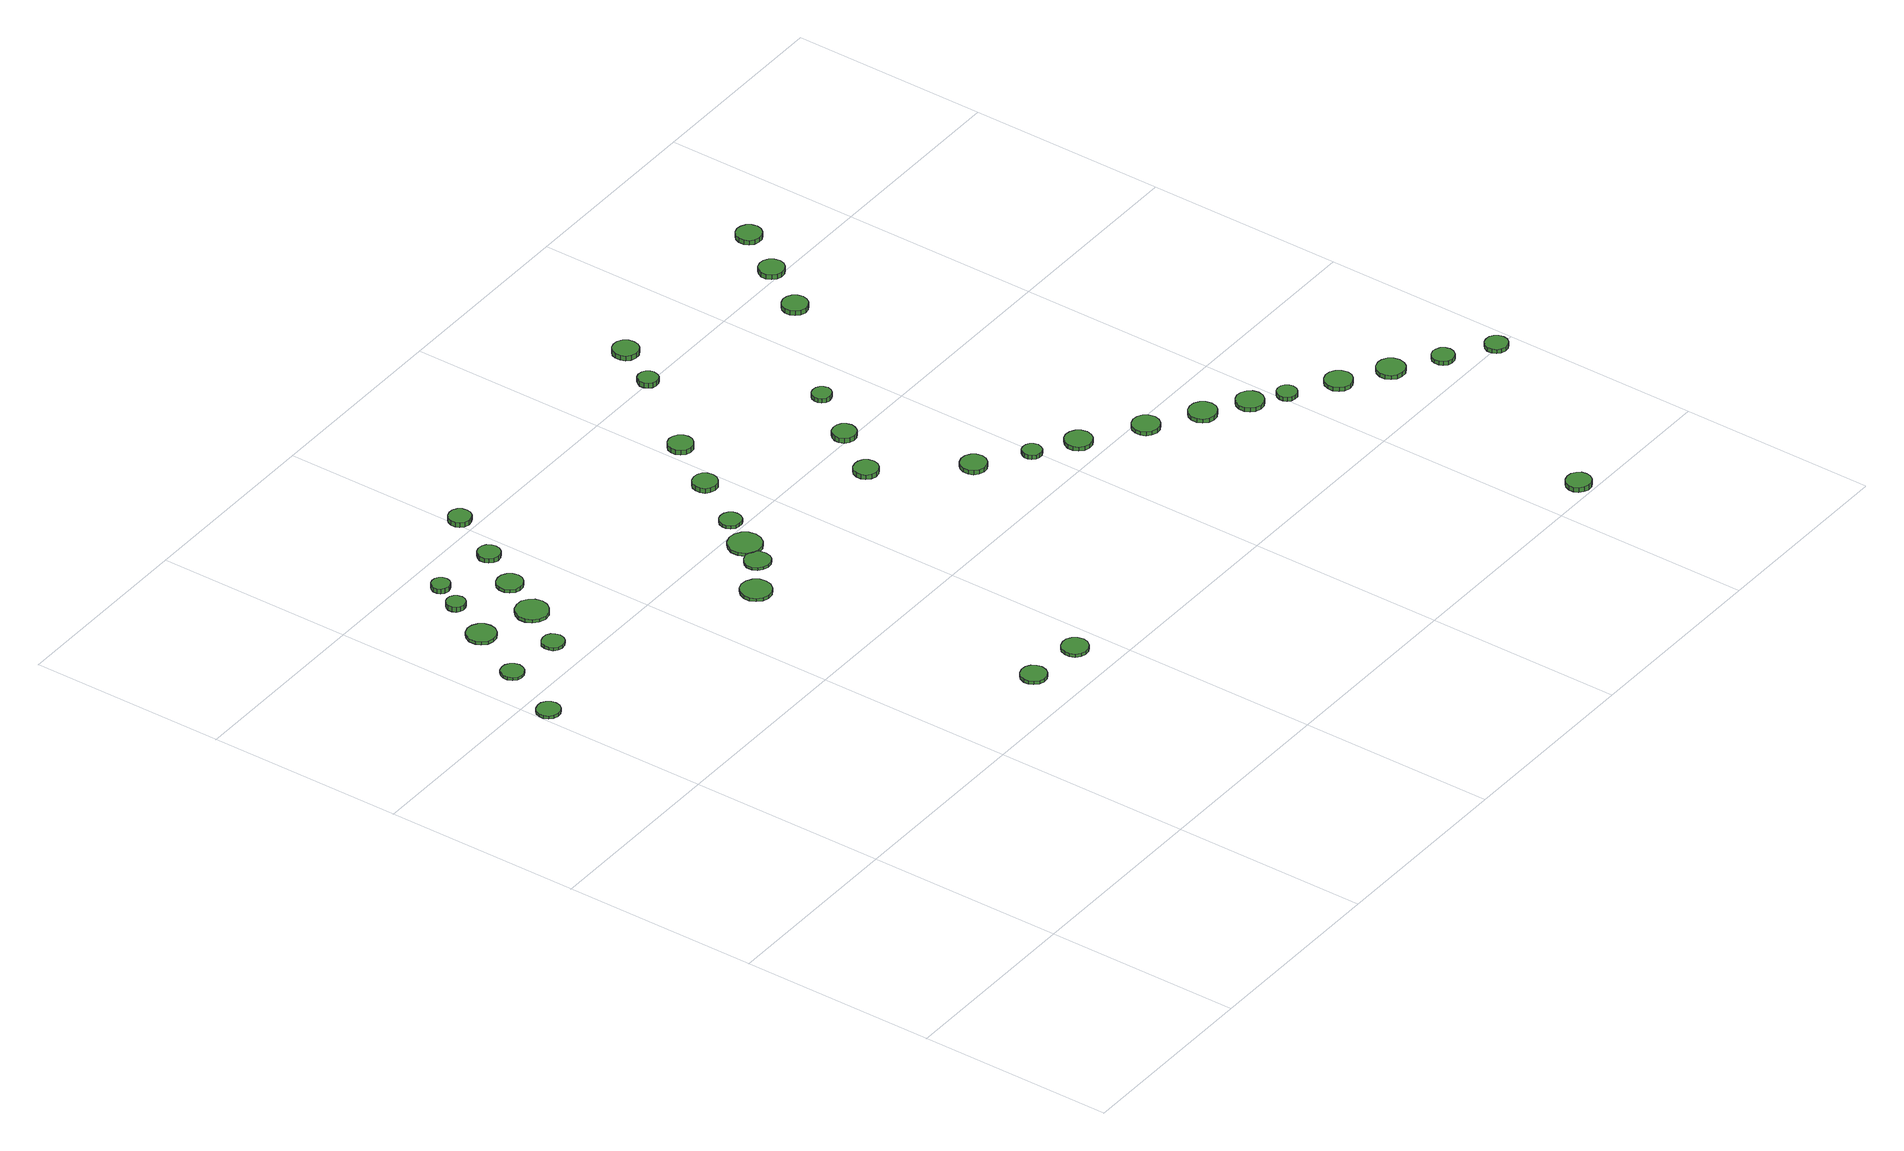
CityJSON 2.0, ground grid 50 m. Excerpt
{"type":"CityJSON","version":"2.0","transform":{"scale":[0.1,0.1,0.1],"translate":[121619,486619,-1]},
"CityObjects":{
"tree1":{"type":"SolitaryVegetationObject","attributes":{"function":"something"},"geometry":[{"type":"MultiSurface","lod":"1","boundaries":[[[0,1,2,3,4,5,6,7,8,9,10,11,12,13,14]],[[15,16,17,18,19,20,21,22,23,24,25,26,27,28,29]],[[0,29,28,1]],[[1,28,27,2]],[[2,27,26,3]],[[3,26,25,4]],[[4,25,24,5]],[[5,24,23,6]],[[6,23,22,7]],[[7,22,21,8]],[[8,21,20,9]],[[9,20,19,10]],[[10,19,18,11]],[[11,18,17,12]],[[12,17,16,13]],[[13,16,15,14]],[[14,15,29,0]]]}]},
"tree2":{"type":"SolitaryVegetationObject","attributes":{"function":"something"},"geometry":[{"type":"MultiSurface","lod":"1","boundaries":[[[30,31,32,33,34,35,36,37,38,39,40,41,42,43,44]],[[45,46,47,48,49,50,51,52,53,54,55,56,57,58,59]],[[30,59,58,31]],[[31,58,57,32]],[[32,57,56,33]],[[33,56,55,34]],[[34,55,54,35]],[[35,54,53,36]],[[36,53,52,37]],[[37,52,51,38]],[[38,51,50,39]],[[39,50,49,40]],[[40,49,48,41]],[[41,48,47,42]],[[42,47,46,43]],[[43,46,45,44]],[[44,45,59,30]]]}]},
"tree3":{"type":"SolitaryVegetationObject","attributes":{"function":"something"},"geometry":[{"type":"MultiSurface","lod":"1","boundaries":[[[60,61,62,63,64,65,66,67,68,69,70,71,72,73,74]],[[75,76,77,78,79,80,81,82,83,84,85,86,87,88,89]],[[60,89,88,61]],[[61,88,87,62]],[[62,87,86,63]],[[63,86,85,64]],[[64,85,84,65]],[[65,84,83,66]],[[66,83,82,67]],[[67,82,81,68]],[[68,81,80,69]],[[69,80,79,70]],[[70,79,78,71]],[[71,78,77,72]],[[72,77,76,73]],[[73,76,75,74]],[[74,75,89,60]]]}]},
"tree4":{"type":"SolitaryVegetationObject","attributes":{"function":"something"},"geometry":[{"type":"MultiSurface","lod":"1","boundaries":[[[90,91,92,93,94,95,96,97,98,99,100,101,102,103,104]],[[105,106,107,108,109,110,111,112,113,114,115,116,117,118,119]],[[90,119,118,91]],[[91,118,117,92]],[[92,117,116,93]],[[93,116,115,94]],[[94,115,114,95]],[[95,114,113,96]],[[96,113,112,97]],[[97,112,111,98]],[[98,111,110,99]],[[99,110,109,100]],[[100,109,108,101]],[[101,108,107,102]],[[102,107,106,103]],[[103,106,105,104]],[[104,105,119,90]]]}]},
"tree5":{"type":"SolitaryVegetationObject","attributes":{"function":"something"},"geometry":[{"type":"MultiSurface","lod":"1","boundaries":[[[120,121,122,123,124,125,126,127,128,129,130,131,132,133,134]],[[135,136,137,138,139,140,141,142,143,144,145,146,147,148,149]],[[120,149,148,121]],[[121,148,147,122]],[[122,147,146,123]],[[123,146,145,124]],[[124,145,144,125]],[[125,144,143,126]],[[126,143,142,127]],[[127,142,141,128]],[[128,141,140,129]],[[129,140,139,130]],[[130,139,138,131]],[[131,138,137,132]],[[132,137,136,133]],[[133,136,135,134]],[[134,135,149,120]]]}]},
"tree6":{"type":"SolitaryVegetationObject","attributes":{"function":"something"},"geometry":[{"type":"MultiSurface","lod":"1","boundaries":[[[150,151,152,153,154,155,156,157,158,159,160,161,162,163,164]],[[165,166,167,168,169,170,171,172,173,174,175,176,177,178,179]],[[150,179,178,151]],[[151,178,177,152]],[[152,177,176,153]],[[153,176,175,154]],[[154,175,174,155]],[[155,174,173,156]],[[156,173,172,157]],[[157,172,171,158]],[[158,171,170,159]],[[159,170,169,160]],[[160,169,168,161]],[[161,168,167,162]],[[162,167,166,163]],[[163,166,165,164]],[[164,165,179,150]]]}]},
"tree7":{"type":"SolitaryVegetationObject","attributes":{"function":"something"},"geometry":[{"type":"MultiSurface","lod":"1","boundaries":[[[180,181,182,183,184,185,186,187,188,189,190,191,192,193,194]],[[195,196,197,198,199,200,201,202,203,204,205,206,207,208,209]],[[180,209,208,181]],[[181,208,207,182]],[[182,207,206,183]],[[183,206,205,184]],[[184,205,204,185]],[[185,204,203,186]],[[186,203,202,187]],[[187,202,201,188]],[[188,201,200,189]],[[189,200,199,190]],[[190,199,198,191]],[[191,198,197,192]],[[192,197,196,193]],[[193,196,195,194]],[[194,195,209,180]]]}]},
"tree8":{"type":"SolitaryVegetationObject","attributes":{"function":"something"},"geometry":[{"type":"MultiSurface","lod":"1","boundaries":[[[210,211,212,213,214,215,216,217,218,219,220,221,222,223,224]],[[225,226,227,228,229,230,231,232,233,234,235,236,237,238,239]],[[210,239,238,211]],[[211,238,237,212]],[[212,237,236,213]],[[213,236,235,214]],[[214,235,234,215]],[[215,234,233,216]],[[216,233,232,217]],[[217,232,231,218]],[[218,231,230,219]],[[219,230,229,220]],[[220,229,228,221]],[[221,228,227,222]],[[222,227,226,223]],[[223,226,225,224]],[[224,225,239,210]]]}]},
"tree9":{"type":"SolitaryVegetationObject","attributes":{"function":"something"},"geometry":[{"type":"MultiSurface","lod":"1","boundaries":[[[240,241,242,243,244,245,246,247,248,249,250,251,252,253,254]],[[255,256,257,258,259,260,261,262,263,264,265,266,267,268,269]],[[240,269,268,241]],[[241,268,267,242]],[[242,267,266,243]],[[243,266,265,244]],[[244,265,264,245]],[[245,264,263,246]],[[246,263,262,247]],[[247,262,261,248]],[[248,261,260,249]],[[249,260,259,250]],[[250,259,258,251]],[[251,258,257,252]],[[252,257,256,253]],[[253,256,255,254]],[[254,255,269,240]]]}]},
"tree10":{"type":"SolitaryVegetationObject","attributes":{"function":"something"},"geometry":[{"type":"MultiSurface","lod":"1","boundaries":[[[270,271,272,273,274,275,276,277,278,279,280,281,282,283,284]],[[285,286,287,288,289,290,291,292,293,294,295,296,297,298,299]],[[270,299,298,271]],[[271,298,297,272]],[[272,297,296,273]],[[273,296,295,274]],[[274,295,294,275]],[[275,294,293,276]],[[276,293,292,277]],[[277,292,291,278]],[[278,291,290,279]],[[279,290,289,280]],[[280,289,288,281]],[[281,288,287,282]],[[282,287,286,283]],[[283,286,285,284]],[[284,285,299,270]]]}]},
"tree11":{"type":"SolitaryVegetationObject","attributes":{"function":"something"},"geometry":[{"type":"MultiSurface","lod":"1","boundaries":[[[300,301,302,303,304,305,306,307,308,309,310,311,312,313,314]],[[315,316,317,318,319,320,321,322,323,324,325,326,327,328,329]],[[300,329,328,301]],[[301,328,327,302]],[[302,327,326,303]],[[303,326,325,304]],[[304,325,324,305]],[[305,324,323,306]],[[306,323,322,307]],[[307,322,321,308]],[[308,321,320,309]],[[309,320,319,310]],[[310,319,318,311]],[[311,318,317,312]],[[312,317,316,313]],[[313,316,315,314]],[[314,315,329,300]]]}]},
"tree12":{"type":"SolitaryVegetationObject","attributes":{"function":"something"},"geometry":[{"type":"MultiSurface","lod":"1","boundaries":[[[330,331,332,333,334,335,336,337,338,339,340,341,342,343,344]],[[345,346,347,348,349,350,351,352,353,354,355,356,357,358,359]],[[330,359,358,331]],[[331,358,357,332]],[[332,357,356,333]],[[333,356,355,334]],[[334,355,354,335]],[[335,354,353,336]],[[336,353,352,337]],[[337,352,351,338]],[[338,351,350,339]],[[339,350,349,340]],[[340,349,348,341]],[[341,348,347,342]],[[342,347,346,343]],[[343,346,345,344]],[[344,345,359,330]]]}]},
"tree13":{"type":"SolitaryVegetationObject","attributes":{"function":"something"},"geometry":[{"type":"MultiSurface","lod":"1","boundaries":[[[360,361,362,363,364,365,366,367,368,369,370,371,372,373,374]],[[375,376,377,378,379,380,381,382,383,384,385,386,387,388,389]],[[360,389,388,361]],[[361,388,387,362]],[[362,387,386,363]],[[363,386,385,364]],[[364,385,384,365]],[[365,384,383,366]],[[366,383,382,367]],[[367,382,381,368]],[[368,381,380,369]],[[369,380,379,370]],[[370,379,378,371]],[[371,378,377,372]],[[372,377,376,373]],[[373,376,375,374]],[[374,375,389,360]]]}]},
"tree14":{"type":"SolitaryVegetationObject","attributes":{"function":"something"},"geometry":[{"type":"MultiSurface","lod":"1","boundaries":[[[390,391,392,393,394,395,396,397,398,399,400,401,402,403,404]],[[405,406,407,408,409,410,411,412,413,414,415,416,417,418,419]],[[390,419,418,391]],[[391,418,417,392]],[[392,417,416,393]],[[393,416,415,394]],[[394,415,414,395]],[[395,414,413,396]],[[396,413,412,397]],[[397,412,411,398]],[[398,411,410,399]],[[399,410,409,400]],[[400,409,408,401]],[[401,408,407,402]],[[402,407,406,403]],[[403,406,405,404]],[[404,405,419,390]]]}]},
"tree15":{"type":"SolitaryVegetationObject","attributes":{"function":"something"},"geometry":[{"type":"MultiSurface","lod":"1","boundaries":[[[420,421,422,423,424,425,426,427,428,429,430,431,432,433,434]],[[435,436,437,438,439,440,441,442,443,444,445,446,447,448,449]],[[420,449,448,421]],[[421,448,447,422]],[[422,447,446,423]],[[423,446,445,424]],[[424,445,444,425]],[[425,444,443,426]],[[426,443,442,427]],[[427,442,441,428]],[[428,441,440,429]],[[429,440,439,430]],[[430,439,438,431]],[[431,438,437,432]],[[432,437,436,433]],[[433,436,435,434]],[[434,435,449,420]]]}]},
"tree16":{"type":"SolitaryVegetationObject","attributes":{"function":"something"},"geometry":[{"type":"MultiSurface","lod":"1","boundaries":[[[450,451,452,453,454,455,456,457,458,459,460,461,462,463,464]],[[465,466,467,468,469,470,471,472,473,474,475,476,477,478,479]],[[450,479,478,451]],[[451,478,477,452]],[[452,477,476,453]],[[453,476,475,454]],[[454,475,474,455]],[[455,474,473,456]],[[456,473,472,457]],[[457,472,471,458]],[[458,471,470,459]],[[459,470,469,460]],[[460,469,468,461]],[[461,468,467,462]],[[462,467,466,463]],[[463,466,465,464]],[[464,465,479,450]]]}]},
"tree17":{"type":"SolitaryVegetationObject","attributes":{"function":"something"},"geometry":[{"type":"MultiSurface","lod":"1","boundaries":[[[480,481,482,483,484,485,486,487,488,489,490,491,492,493,494]],[[495,496,497,498,499,500,501,502,503,504,505,506,507,508,509]],[[480,509,508,481]],[[481,508,507,482]],[[482,507,506,483]],[[483,506,505,484]],[[484,505,504,485]],[[485,504,503,486]],[[486,503,502,487]],[[487,502,501,488]],[[488,501,500,489]],[[489,500,499,490]],[[490,499,498,491]],[[491,498,497,492]],[[492,497,496,493]],[[493,496,495,494]],[[494,495,509,480]]]}]},
"tree18":{"type":"SolitaryVegetationObject","attributes":{"function":"something"},"geometry":[{"type":"MultiSurface","lod":"1","boundaries":[[[510,511,512,513,514,515,516,517,518,519,520,521,522,523,524]],[[525,526,527,528,529,530,531,532,533,534,535,536,537,538,539]],[[510,539,538,511]],[[511,538,537,512]],[[512,537,536,513]],[[513,536,535,514]],[[514,535,534,515]],[[515,534,533,516]],[[516,533,532,517]],[[517,532,531,518]],[[518,531,530,519]],[[519,530,529,520]],[[520,529,528,521]],[[521,528,527,522]],[[522,527,526,523]],[[523,526,525,524]],[[524,525,539,510]]]}]},
"tree19":{"type":"SolitaryVegetationObject","attributes":{"function":"something"},"geometry":[{"type":"MultiSurface","lod":"1","boundaries":[[[540,541,542,543,544,545,546,547,548,549,550,551,552,553,554]],[[555,556,557,558,559,560,561,562,563,564,565,566,567,568,569]],[[540,569,568,541]],[[541,568,567,542]],[[542,567,566,543]],[[543,566,565,544]],[[544,565,564,545]],[[545,564,563,546]],[[546,563,562,547]],[[547,562,561,548]],[[548,561,560,549]],[[549,560,559,550]],[[550,559,558,551]],[[551,558,557,552]],[[552,557,556,553]],[[553,556,555,554]],[[554,555,569,540]]]}]},
"tree20":{"type":"SolitaryVegetationObject","attributes":{"function":"something"},"geometry":[{"type":"MultiSurface","lod":"1","boundaries":[[[570,571,572,573,574,575,576,577,578,579,580,581,582,583,584]],[[585,586,587,588,589,590,591,592,593,594,595,596,597,598,599]],[[570,599,598,571]],[[571,598,597,572]],[[572,597,596,573]],[[573,596,595,574]],[[574,595,594,575]],[[575,594,593,576]],[[576,593,592,577]],[[577,592,591,578]],[[578,591,590,579]],[[579,590,589,580]],[[580,589,588,581]],[[581,588,587,582]],[[582,587,586,583]],[[583,586,585,584]],[[584,585,599,570]]]}]},
"tree21":{"type":"SolitaryVegetationObject","attributes":{"function":"something"},"geometry":[{"type":"MultiSurface","lod":"1","boundaries":[[[600,601,602,603,604,605,606,607,608,609,610,611,612,613,614]],[[615,616,617,618,619,620,621,622,623,624,625,626,627,628,629]],[[600,629,628,601]],[[601,628,627,602]],[[602,627,626,603]],[[603,626,625,604]],[[604,625,624,605]],[[605,624,623,606]],[[606,623,622,607]],[[607,622,621,608]],[[608,621,620,609]],[[609,620,619,610]],[[610,619,618,611]],[[611,618,617,612]],[[612,617,616,613]],[[613,616,615,614]],[[614,615,629,600]]]}]},
"tree22":{"type":"SolitaryVegetationObject","attributes":{"function":"something"},"geometry":[{"type":"MultiSurface","lod":"1","boundaries":[[[630,631,632,633,634,635,636,637,638,639,640,641,642,643,644]],[[645,646,647,648,649,650,651,652,653,654,655,656,657,658,659]],[[630,659,658,631]],[[631,658,657,632]],[[632,657,656,633]],[[633,656,655,634]],[[634,655,654,635]],[[635,654,653,636]],[[636,653,652,637]],[[637,652,651,638]],[[638,651,650,639]],[[639,650,649,640]],[[640,649,648,641]],[[641,648,647,642]],[[642,647,646,643]],[[643,646,645,644]],[[644,645,659,630]]]}]},
"tree23":{"type":"SolitaryVegetationObject","attributes":{"function":"something"},"geometry":[{"type":"MultiSurface","lod":"1","boundaries":[[[660,661,662,663,664,665,666,667,668,669,670,671,672,673,674]],[[675,676,677,678,679,680,681,682,683,684,685,686,687,688,689]],[[660,689,688,661]],[[661,688,687,662]],[[662,687,686,663]],[[663,686,685,664]],[[664,685,684,665]],[[665,684,683,666]],[[666,683,682,667]],[[667,682,681,668]],[[668,681,680,669]],[[669,680,679,670]],[[670,679,678,671]],[[671,678,677,672]],[[672,677,676,673]],[[673,676,675,674]],[[674,675,689,660]]]}]},
"tree24":{"type":"SolitaryVegetationObject","attributes":{"function":"something"},"geometry":[{"type":"MultiSurface","lod":"1","boundaries":[[[690,691,692,693,694,695,696,697,698,699,700,701,702,703,704]],[[705,706,707,708,709,710,711,712,713,714,715,716,717,718,719]],[[690,719,718,691]],[[691,718,717,692]],[[692,717,716,693]],[[693,716,715,694]],[[694,715,714,695]],[[695,714,713,696]],[[696,713,712,697]],[[697,712,711,698]],[[698,711,710,699]],[[699,710,709,700]],[[700,709,708,701]],[[701,708,707,702]],[[702,707,706,703]],[[703,706,705,704]],[[704,705,719,690]]]}]},
"tree25":{"type":"SolitaryVegetationObject","attributes":{"function":"something"},"geometry":[{"type":"MultiSurface","lod":"1","boundaries":[[[720,721,722,723,724,725,726,727,728,729,730,731,732,733,734]],[[735,736,737,738,739,740,741,742,743,744,745,746,747,748,749]],[[720,749,748,721]],[[721,748,747,722]],[[722,747,746,723]],[[723,746,745,724]],[[724,745,744,725]],[[725,744,743,726]],[[726,743,742,727]],[[727,742,741,728]],[[728,741,740,729]],[[729,740,739,730]],[[730,739,738,731]],[[731,738,737,732]],[[732,737,736,733]],[[733,736,735,734]],[[734,735,749,720]]]}]},
"tree26":{"type":"SolitaryVegetationObject","attributes":{"function":"something"},"geometry":[{"type":"MultiSurface","lod":"1","boundaries":[[[750,751,752,753,754,755,756,757,758,759,760,761,762,763,764]],[[765,766,767,768,769,770,771,772,773,774,775,776,777,778,779]],[[750,779,778,751]],[[751,778,777,752]],[[752,777,776,753]],[[753,776,775,754]],[[754,775,774,755]],[[755,774,773,756]],[[756,773,772,757]],[[757,772,771,758]],[[758,771,770,759]],[[759,770,769,760]],[[760,769,768,761]],[[761,768,767,762]],[[762,767,766,763]],[[763,766,765,764]],[[764,765,779,750]]]}]},
"tree27":{"type":"SolitaryVegetationObject","attributes":{"function":"something"},"geometry":[{"type":"MultiSurface","lod":"1","boundaries":[[[780,781,782,783,784,785,786,787,788,789,790,791,792,793,794]],[[795,796,797,798,799,800,801,802,803,804,805,806,807,808,809]],[[780,809,808,781]],[[781,808,807,782]],[[782,807,806,783]],[[783,806,805,784]],[[784,805,804,785]],[[785,804,803,786]],[[786,803,802,787]],[[787,802,801,788]],[[788,801,800,789]],[[789,800,799,790]],[[790,799,798,791]],[[791,798,797,792]],[[792,797,796,793]],[[793,796,795,794]],[[794,795,809,780]]]}]},
"tree28":{"type":"SolitaryVegetationObject","attributes":{"function":"something"},"geometry":[{"type":"MultiSurface","lod":"1","boundaries":[[[810,811,812,813,814,815,816,817,818,819,820,821,822,823,824]],[[825,826,827,828,829,830,831,832,833,834,835,836,837,838,839]],[[810,839,838,811]],[[811,838,837,812]],[[812,837,836,813]],[[813,836,835,814]],[[814,835,834,815]],[[815,834,833,816]],[[816,833,832,817]],[[817,832,831,818]],[[818,831,830,819]],[[819,830,829,820]],[[820,829,828,821]],[[821,828,827,822]],[[822,827,826,823]],[[823,826,825,824]],[[824,825,839,810]]]}]},
"tree29":{"type":"SolitaryVegetationObject","attributes":{"function":"something"},"geometry":[{"type":"MultiSurface","lod":"1","boundaries":[[[840,841,842,843,844,845,846,847,848,849,850,851,852,853,854]],[[855,856,857,858,859,860,861,862,863,864,865,866,867,868,869]],[[840,869,868,841]],[[841,868,867,842]],[[842,867,866,843]],[[843,866,865,844]],[[844,865,864,845]],[[845,864,863,846]],[[846,863,862,847]],[[847,862,861,848]],[[848,861,860,849]],[[849,860,859,850]],[[850,859,858,851]],[[851,858,857,852]],[[852,857,856,853]],[[853,856,855,854]],[[854,855,869,840]]]}]},
"tree30":{"type":"SolitaryVegetationObject","attributes":{"function":"something"},"geometry":[{"type":"MultiSurface","lod":"1","boundaries":[[[870,871,872,873,874,875,876,877,878,879,880,881,882,883,884]],[[885,886,887,888,889,890,891,892,893,894,895,896,897,898,899]],[[870,899,898,871]],[[871,898,897,872]],[[872,897,896,873]],[[873,896,895,874]],[[874,895,894,875]],[[875,894,893,876]],[[876,893,892,877]],[[877,892,891,878]],[[878,891,890,879]],[[879,890,889,880]],[[880,889,888,881]],[[881,888,887,882]],[[882,887,886,883]],[[883,886,885,884]],[[884,885,899,870]]]}]},
"tree31":{"type":"SolitaryVegetationObject","attributes":{"function":"something"},"geometry":[{"type":"MultiSurface","lod":"1","boundaries":[[[900,901,902,903,904,905,906,907,908,909,910,911,912,913,914]],[[915,916,917,918,919,920,921,922,923,924,925,926,927,928,929]],[[900,929,928,901]],[[901,928,927,902]],[[902,927,926,903]],[[903,926,925,904]],[[904,925,924,905]],[[905,924,923,906]],[[906,923,922,907]],[[907,922,921,908]],[[908,921,920,909]],[[909,920,919,910]],[[910,919,918,911]],[[911,918,917,912]],[[912,917,916,913]],[[913,916,915,914]],[[914,915,929,900]]]}]},
"tree32":{"type":"SolitaryVegetationObject","attributes":{"function":"something"},"geometry":[{"type":"MultiSurface","lod":"1","boundaries":[[[930,931,932,933,934,935,936,937,938,939,940,941,942,943,944]],[[945,946,947,948,949,950,951,952,953,954,955,956,957,958,959]],[[930,959,958,931]],[[931,958,957,932]],[[932,957,956,933]],[[933,956,955,934]],[[934,955,954,935]],[[935,954,953,936]],[[936,953,952,937]],[[937,952,951,938]],[[938,951,950,939]],[[939,950,949,940]],[[940,949,948,941]],[[941,948,947,942]],[[942,947,946,943]],[[943,946,945,944]],[[944,945,959,930]]]}]},
"tree33":{"type":"SolitaryVegetationObject","attributes":{"function":"something"},"geometry":[{"type":"MultiSurface","lod":"1","boundaries":[[[960,961,962,963,964,965,966,967,968,969,970,971,972,973,974]],[[975,976,977,978,979,980,981,982,983,984,985,986,987,988,989]],[[960,989,988,961]],[[961,988,987,962]],[[962,987,986,963]],[[963,986,985,964]],[[964,985,984,965]],[[965,984,983,966]],[[966,983,982,967]],[[967,982,981,968]],[[968,981,980,969]],[[969,980,979,970]],[[970,979,978,971]],[[971,978,977,972]],[[972,977,976,973]],[[973,976,975,974]],[[974,975,989,960]]]}]},
"tree34":{"type":"SolitaryVegetationObject","attributes":{"function":"something"},"geometry":[{"type":"MultiSurface","lod":"1","boundaries":[[[990,991,992,993,994,995,996,997,998,999,1000,1001,1002,1003,1004]],[[1005,1006,1007,1008,1009,1010,1011,1012,1013,1014,1015,1016,1017,1018,1019]],[[990,1019,1018,991]],[[991,1018,1017,992]],[[992,1017,1016,993]],[[993,1016,1015,994]],[[994,1015,1014,995]],[[995,1014,1013,996]],[[996,1013,1012,997]],[[997,1012,1011,998]],[[998,1011,1010,999]],[[999,1010,1009,1000]],[[1000,1009,1008,1001]],[[1001,1008,1007,1002]],[[1002,1007,1006,1003]],[[1003,1006,1005,1004]],[[1004,1005,1019,990]]]}]},
"tree35":{"type":"SolitaryVegetationObject","attributes":{"function":"something"},"geometry":[{"type":"MultiSurface","lod":"1","boundaries":[[[1020,1021,1022,1023,1024,1025,1026,1027,1028,1029,1030,1031,1032,1033,1034]],[[1035,1036,1037,1038,1039,1040,1041,1042,1043,1044,1045,1046,1047,1048,1049]],[[1020,1049,1048,1021]],[[1021,1048,1047,1022]],[[1022,1047,1046,1023]],[[1023,1046,1045,1024]],[[1024,1045,1044,1025]],[[1025,1044,1043,1026]],[[1026,1043,1042,1027]],[[1027,1042,1041,1028]],[[1028,1041,1040,1029]],[[1029,1040,1039,1030]],[[1030,1039,1038,1031]],[[1031,1038,1037,1032]],[[1032,1037,1036,1033]],[[1033,1036,1035,1034]],[[1034,1035,1049,1020]]]}]},
"tree36":{"type":"SolitaryVegetationObject","attributes":{"function":"something"},"geometry":[{"type":"MultiSurface","lod":"1","boundaries":[[[1050,1051,1052,1053,1054,1055,1056,1057,1058,1059,1060,1061,1062,1063,1064]],[[1065,1066,1067,1068,1069,1070,1071,1072,1073,1074,1075,1076,1077,1078,1079]],[[1050,1079,1078,1051]],[[1051,1078,1077,1052]],[[1052,1077,1076,1053]],[[1053,1076,1075,1054]],[[1054,1075,1074,1055]],[[1055,1074,1073,1056]],[[1056,1073,1072,1057]],[[1057,1072,1071,1058]],[[1058,1071,1070,1059]],[[1059,1070,1069,1060]],[[1060,1069,1068,1061]],[[1061,1068,1067,1062]],[[1062,1067,1066,1063]],[[1063,1066,1065,1064]],[[1064,1065,1079,1050]]]}]},
"tree37":{"type":"SolitaryVegetationObject","attributes":{"function":"something"},"geometry":[{"type":"MultiSurface","lod":"1","boundaries":[[[1080,1081,1082,1083,1084,1085,1086,1087,1088,1089,1090,1091,1092,1093,1094]],[[1095,1096,1097,1098,1099,1100,1101,1102,1103,1104,1105,1106,1107,1108,1109]],[[1080,1109,1108,1081]],[[1081,1108,1107,1082]],[[1082,1107,1106,1083]],[[1083,1106,1105,1084]],[[1084,1105,1104,1085]],[[1085,1104,1103,1086]],[[1086,1103,1102,1087]],[[1087,1102,1101,1088]],[[1088,1101,1100,1089]],[[1089,1100,1099,1090]],[[1090,1099,1098,1091]],[[1091,1098,1097,1092]],[[1092,1097,1096,1093]],[[1093,1096,1095,1094]],[[1094,1095,1109,1080]]]}]},
"tree38":{"type":"SolitaryVegetationObject","attributes":{"function":"something"},"geometry":[{"type":"MultiSurface","lod":"1","boundaries":[[[1110,1111,1112,1113,1114,1115,1116,1117,1118,1119,1120,1121,1122,1123,1124]],[[1125,1126,1127,1128,1129,1130,1131,1132,1133,1134,1135,1136,1137,1138,1139]],[[1110,1139,1138,1111]],[[1111,1138,1137,1112]],[[1112,1137,1136,1113]],[[1113,1136,1135,1114]],[[1114,1135,1134,1115]],[[1115,1134,1133,1116]],[[1116,1133,1132,1117]],[[1117,1132,1131,1118]],[[1118,1131,1130,1119]],[[1119,1130,1129,1120]],[[1120,1129,1128,1121]],[[1121,1128,1127,1122]],[[1122,1127,1126,1123]],[[1123,1126,1125,1124]],[[1124,1125,1139,1110]]]}]}
},
"vertices":[
[62,1444,15],[60,1456,15],[52,1466,15],[42,1472,15],[30,1473,15],[18,1469,15],[9,1461,15],[4,1450,15],[4,1438,15],[9,1427,15],[18,1419,15],[30,1415,15],[42,1416,15],[52,1422,15],[60,1432,15],[60,1432,7],[52,1422,7],[42,1416,7],[30,1415,7],[18,1419,7],[9,1427,7],[4,1438,7],[4,1450,7],[9,1461,7],[18,1469,7],[30,1473,7],[42,1472,7],[52,1466,7],[60,1456,7],[62,1444,7],
[134,1598,15],[131,1610,15],[125,1619,15],[114,1625,15],[103,1626,15],[91,1623,15],[83,1615,15],[78,1604,15],[78,1592,15],[83,1581,15],[91,1573,15],[103,1570,15],[114,1571,15],[125,1577,15],[131,1587,15],[131,1587,7],[125,1577,7],[114,1571,7],[103,1570,7],[91,1573,7],[83,1581,7],[78,1592,7],[78,1604,7],[83,1615,7],[91,1623,7],[103,1626,7],[114,1625,7],[125,1619,7],[131,1610,7],[134,1598,7],
[220,1741,15],[217,1756,15],[208,1768,15],[195,1776,15],[180,1778,15],[165,1773,15],[154,1763,15],[148,1749,15],[148,1733,15],[154,1720,15],[165,1709,15],[180,1705,15],[195,1706,15],[208,1714,15],[217,1726,15],[217,1726,7],[208,1714,7],[195,1706,7],[180,1705,7],[165,1709,7],[154,1720,7],[148,1733,7],[148,1749,7],[154,1763,7],[165,1773,7],[180,1778,7],[195,1776,7],[208,1768,7],[217,1756,7],[220,1741,7],
[282,1589,15],[279,1601,15],[273,1610,15],[263,1616,15],[251,1617,15],[240,1613,15],[231,1606,15],[227,1595,15],[227,1583,15],[231,1573,15],[240,1565,15],[251,1562,15],[263,1563,15],[273,1569,15],[279,1578,15],[279,1578,7],[273,1569,7],[263,1563,7],[251,1562,7],[240,1565,7],[231,1573,7],[227,1583,7],[227,1595,7],[231,1606,7],[240,1613,7],[251,1617,7],[263,1616,7],[273,1610,7],[279,1601,7],[282,1589,7],
[267,1855,20],[265,1865,20],[259,1873,20],[251,1878,20],[241,1879,20],[232,1876,20],[224,1869,20],[220,1860,20],[220,1850,20],[224,1841,20],[232,1835,20],[241,1832,20],[251,1833,20],[259,1838,20],[265,1846,20],[265,1846,7],[259,1838,7],[251,1833,7],[241,1832,7],[232,1835,7],[224,1841,7],[220,1850,7],[220,1860,7],[224,1869,7],[232,1876,7],[241,1879,7],[251,1878,7],[259,1873,7],[265,1865,7],[267,1855,7],
[365,1699,16],[361,1716,16],[351,1729,16],[337,1738,16],[320,1739,16],[304,1734,16],[291,1723,16],[284,1707,16],[284,1690,16],[291,1675,16],[304,1664,16],[320,1658,16],[337,1660,16],[351,1669,16],[361,1682,16],[361,1682,7],[351,1669,7],[337,1660,7],[320,1658,7],[304,1664,7],[291,1675,7],[284,1690,7],[284,1707,7],[291,1723,7],[304,1734,7],[320,1739,7],[337,1738,7],[351,1729,7],[361,1716,7],[365,1699,7],
[303,1924,21],[301,1933,21],[296,1941,21],[287,1946,21],[278,1947,21],[268,1944,21],[261,1938,21],[257,1929,21],[257,1919,21],[261,1910,21],[268,1904,21],[278,1901,21],[287,1902,21],[296,1907,21],[301,1915,21],[301,1915,8],[296,1907,8],[287,1902,8],[278,1901,8],[268,1904,8],[261,1910,8],[257,1919,8],[257,1929,8],[261,1938,8],[268,1944,8],[278,1947,8],[287,1946,8],[296,1941,8],[301,1933,8],[303,1924,8],
[414,1802,17],[411,1815,17],[403,1826,17],[391,1833,17],[378,1834,17],[365,1830,17],[355,1821,17],[350,1809,17],[350,1795,17],[355,1783,17],[365,1774,17],[378,1770,17],[391,1771,17],[403,1778,17],[411,1789,17],[411,1789,8],[403,1778,8],[391,1771,8],[378,1770,8],[365,1774,8],[355,1783,8],[350,1795,8],[350,1809,8],[355,1821,8],[365,1830,8],[378,1834,8],[391,1833,8],[403,1826,8],[411,1815,8],[414,1802,8],
[821,619,17],[818,632,17],[811,643,17],[799,650,17],[785,651,17],[773,647,17],[763,638,17],[757,625,17],[757,612,17],[763,600,17],[773,591,17],[785,587,17],[799,588,17],[811,595,17],[818,606,17],[818,606,8],[811,595,8],[799,588,8],[785,587,8],[773,591,8],[763,600,8],[757,612,8],[757,625,8],[763,638,8],[773,647,8],[785,651,8],[799,650,8],[811,643,8],[818,632,8],[821,619,8],
[469,1904,23],[467,1915,23],[460,1925,23],[450,1931,23],[438,1932,23],[427,1928,23],[419,1920,23],[414,1910,23],[414,1898,23],[419,1888,23],[427,1880,23],[438,1876,23],[450,1877,23],[460,1883,23],[467,1893,23],[467,1893,11],[460,1883,11],[450,1877,11],[438,1876,11],[427,1880,11],[419,1888,11],[414,1898,11],[414,1910,11],[419,1920,11],[427,1928,11],[438,1932,11],[450,1931,11],[460,1925,11],[467,1915,11],[469,1904,11],
[725,1327,17],[722,1343,17],[712,1356,17],[698,1364,17],[682,1366,17],[667,1361,17],[655,1350,17],[648,1335,17],[648,1319,17],[655,1304,17],[667,1293,17],[682,1288,17],[698,1290,17],[712,1298,17],[722,1311,17],[722,1311,9],[712,1298,9],[698,1290,9],[682,1288,9],[667,1293,9],[655,1304,9],[648,1319,9],[648,1335,9],[655,1350,9],[667,1361,9],[682,1366,9],[698,1364,9],[712,1356,9],[722,1343,9],[725,1327,9],
[964,604,17],[961,618,17],[953,629,17],[941,636,17],[928,637,17],[915,633,17],[904,624,17],[899,611,17],[899,598,17],[904,585,17],[915,576,17],[928,572,17],[941,573,17],[953,580,17],[961,591,17],[961,591,8],[953,580,8],[941,573,8],[928,572,8],[915,576,8],[904,585,8],[899,598,8],[899,611,8],[904,624,8],[915,633,8],[928,637,8],[941,636,8],[953,629,8],[961,618,8],[964,604,8],
[542,2038,25],[540,2050,25],[533,2059,25],[523,2065,25],[512,2066,25],[500,2062,25],[492,2055,25],[487,2044,25],[487,2032,25],[492,2022,25],[500,2014,25],[512,2010,25],[523,2012,25],[533,2017,25],[540,2027,25],[540,2027,12],[533,2017,12],[523,2012,12],[512,2010,12],[500,2014,12],[492,2022,12],[487,2032,12],[487,2044,12],[492,2055,12],[500,2062,12],[512,2066,12],[523,2065,12],[533,2059,12],[540,2050,12],[542,2038,12],
[816,1392,15],[813,1405,15],[805,1416,15],[793,1423,15],[780,1425,15],[767,1420,15],[757,1411,15],[751,1399,15],[751,1385,15],[757,1373,15],[767,1364,15],[780,1360,15],[793,1361,15],[805,1368,15],[813,1379,15],[813,1379,8],[805,1368,8],[793,1361,8],[780,1360,8],[767,1364,8],[757,1373,8],[751,1385,8],[751,1399,8],[757,1411,8],[767,1420,8],[780,1425,8],[793,1423,8],[805,1416,8],[813,1405,8],[816,1392,8],
[861,1453,16],[857,1470,16],[847,1484,16],[832,1493,16],[815,1495,16],[798,1489,16],[785,1478,16],[778,1462,16],[778,1444,16],[785,1428,16],[798,1417,16],[815,1411,16],[832,1413,16],[847,1422,16],[857,1436,16],[857,1436,8],[847,1422,8],[832,1413,8],[815,1411,8],[798,1417,8],[785,1428,8],[778,1444,8],[778,1462,8],[785,1478,8],[798,1489,8],[815,1495,8],[832,1493,8],[847,1484,8],[857,1470,8],[861,1453,8],
[901,1533,17],[899,1544,17],[892,1553,17],[883,1559,17],[871,1560,17],[860,1557,17],[852,1549,17],[847,1538,17],[847,1527,17],[852,1517,17],[860,1509,17],[871,1506,17],[883,1507,17],[892,1512,17],[899,1522,17],[899,1522,8],[892,1512,8],[883,1507,8],[871,1506,8],[860,1509,8],[852,1517,8],[847,1527,8],[847,1538,8],[852,1549,8],[860,1557,8],[871,1560,8],[883,1559,8],[892,1553,8],[899,1544,8],[901,1533,8],
[987,1664,21],[984,1676,21],[977,1687,21],[966,1693,21],[953,1694,21],[940,1690,21],[931,1682,21],[926,1670,21],[926,1657,21],[931,1645,21],[940,1637,21],[953,1633,21],[966,1634,21],[977,1641,21],[984,1651,21],[984,1651,8],[977,1641,8],[966,1634,8],[953,1633,8],[940,1637,8],[931,1645,8],[926,1657,8],[926,1670,8],[931,1682,8],[940,1690,8],[953,1694,8],[966,1693,8],[977,1687,8],[984,1676,8],[987,1664,8],
[1067,1790,28],[1065,1802,28],[1057,1813,28],[1046,1819,28],[1033,1821,28],[1021,1817,28],[1011,1808,28],[1006,1796,28],[1006,1783,28],[1011,1772,28],[1021,1763,28],[1033,1759,28],[1046,1760,28],[1057,1767,28],[1065,1777,28],[1065,1777,15],[1057,1767,15],[1046,1760,15],[1033,1759,15],[1021,1763,15],[1011,1772,15],[1006,1783,15],[1006,1796,15],[1011,1808,15],[1021,1817,15],[1033,1821,15],[1046,1819,15],[1057,1813,15],[1065,1802,15],[1067,1790,15],
[1246,1396,19],[1243,1408,19],[1236,1419,19],[1224,1425,19],[1212,1426,19],[1200,1422,19],[1190,1414,19],[1185,1402,19],[1185,1389,19],[1190,1378,19],[1200,1369,19],[1212,1365,19],[1224,1367,19],[1236,1373,19],[1243,1383,19],[1243,1383,7],[1236,1373,7],[1224,1367,7],[1212,1365,7],[1200,1369,7],[1190,1378,7],[1185,1389,7],[1185,1402,7],[1190,1414,7],[1200,1422,7],[1212,1426,7],[1224,1425,7],[1236,1419,7],[1243,1408,7],[1246,1396,7],
[1407,1207,19],[1404,1220,19],[1396,1231,19],[1385,1238,19],[1371,1239,19],[1358,1235,19],[1348,1226,19],[1343,1214,19],[1343,1200,19],[1348,1188,19],[1358,1179,19],[1371,1174,19],[1385,1176,19],[1396,1183,19],[1404,1194,19],[1404,1194,7],[1396,1183,7],[1385,1176,7],[1371,1174,7],[1358,1179,7],[1348,1188,7],[1343,1200,7],[1343,1214,7],[1348,1226,7],[1358,1235,7],[1371,1239,7],[1385,1238,7],[1396,1231,7],[1404,1220,7],[1407,1207,7],
[1330,1518,20],[1327,1530,20],[1320,1540,20],[1309,1546,20],[1297,1547,20],[1285,1543,20],[1276,1535,20],[1271,1524,20],[1271,1512,20],[1276,1500,20],[1285,1492,20],[1297,1488,20],[1309,1489,20],[1320,1496,20],[1327,1506,20],[1327,1506,7],[1320,1496,7],[1309,1489,7],[1297,1488,7],[1285,1492,7],[1276,1500,7],[1271,1512,7],[1271,1524,7],[1276,1535,7],[1285,1543,7],[1297,1547,7],[1309,1546,7],[1320,1540,7],[1327,1530,7],[1330,1518,7],
[1223,1997,30],[1221,2007,30],[1215,2016,30],[1206,2021,30],[1195,2022,30],[1185,2019,30],[1178,2012,30],[1173,2002,30],[1173,1992,30],[1178,1982,30],[1185,1975,30],[1195,1972,30],[1206,1973,30],[1215,1978,30],[1221,1987,30],[1221,1987,17],[1215,1978,17],[1206,1973,17],[1195,1972,17],[1185,1975,17],[1178,1982,17],[1173,1992,17],[1173,2002,17],[1178,2012,17],[1185,2019,17],[1195,2022,17],[1206,2021,17],[1215,2016,17],[1221,2007,17],[1223,1997,17],
[1517,1127,19],[1514,1137,19],[1509,1145,19],[1500,1150,19],[1490,1151,19],[1480,1148,19],[1473,1141,19],[1469,1132,19],[1469,1122,19],[1473,1113,19],[1480,1106,19],[1490,1103,19],[1500,1104,19],[1509,1109,19],[1514,1117,19],[1514,1117,8],[1509,1109,8],[1500,1104,8],[1490,1103,8],[1480,1106,8],[1473,1113,8],[1469,1122,8],[1469,1132,8],[1473,1141,8],[1480,1148,8],[1490,1151,8],[1500,1150,8],[1509,1145,8],[1514,1137,8],[1517,1127,8],
[1413,1644,23],[1410,1654,23],[1405,1662,23],[1396,1667,23],[1386,1668,23],[1376,1665,23],[1369,1658,23],[1365,1649,23],[1365,1639,23],[1369,1630,23],[1376,1623,23],[1386,1620,23],[1396,1621,23],[1405,1626,23],[1410,1634,23],[1410,1634,11],[1405,1626,11],[1396,1621,11],[1386,1620,11],[1376,1623,11],[1369,1630,11],[1365,1639,11],[1365,1649,11],[1369,1658,11],[1376,1665,11],[1386,1668,11],[1396,1667,11],[1405,1662,11],[1410,1654,11],[1413,1644,11],
[1302,2112,21],[1300,2125,21],[1292,2136,21],[1280,2143,21],[1267,2144,21],[1254,2140,21],[1244,2131,21],[1239,2119,21],[1239,2105,21],[1244,2093,21],[1254,2084,21],[1267,2080,21],[1280,2081,21],[1292,2088,21],[1300,2099,21],[1300,2099,8],[1292,2088,8],[1280,2081,8],[1267,2080,8],[1254,2084,8],[1244,2093,8],[1239,2105,8],[1239,2119,8],[1244,2131,8],[1254,2140,8],[1267,2144,8],[1280,2143,8],[1292,2136,8],[1300,2125,8],[1302,2112,8],
[1623,1065,19],[1620,1079,19],[1612,1090,19],[1600,1097,19],[1586,1099,19],[1572,1095,19],[1562,1085,19],[1556,1072,19],[1556,1058,19],[1562,1045,19],[1572,1036,19],[1586,1031,19],[1600,1033,19],[1612,1040,19],[1620,1051,19],[1620,1051,8],[1612,1040,8],[1600,1033,8],[1586,1031,8],[1572,1036,8],[1562,1045,8],[1556,1058,8],[1556,1072,8],[1562,1085,8],[1572,1095,8],[1586,1099,8],[1600,1097,8],[1612,1090,8],[1620,1079,8],[1623,1065,8],
[1761,974,19],[1758,988,19],[1750,999,19],[1738,1006,19],[1724,1008,19],[1710,1003,19],[1700,994,19],[1694,981,19],[1694,967,19],[1700,954,19],[1710,945,19],[1724,940,19],[1738,942,19],[1750,949,19],[1758,960,19],[1758,960,8],[1750,949,8],[1738,942,8],[1724,940,8],[1710,945,8],[1700,954,8],[1694,967,8],[1694,981,8],[1700,994,8],[1710,1003,8],[1724,1008,8],[1738,1006,8],[1750,999,8],[1758,988,8],[1761,974,8],
[1879,898,19],[1876,912,19],[1868,923,19],[1855,931,19],[1841,932,19],[1827,928,19],[1816,918,19],[1810,905,19],[1810,890,19],[1816,877,19],[1827,867,19],[1841,863,19],[1855,865,19],[1868,872,19],[1876,883,19],[1876,883,8],[1868,872,8],[1855,865,8],[1841,863,8],[1827,867,8],[1816,877,8],[1810,890,8],[1810,905,8],[1816,918,8],[1827,928,8],[1841,932,8],[1855,931,8],[1868,923,8],[1876,912,8],[1879,898,8],
[2145,32,28],[2143,45,28],[2135,55,28],[2124,62,28],[2111,63,28],[2099,59,28],[2089,51,28],[2084,39,28],[2084,26,28],[2089,14,28],[2099,6,28],[2111,2,28],[2124,3,28],[2135,9,28],[2143,20,28],[2143,20,15],[2135,9,15],[2124,3,15],[2111,2,15],[2099,6,15],[2089,14,15],[2084,26,15],[2084,39,15],[2089,51,15],[2099,59,15],[2111,63,15],[2124,62,15],[2135,55,15],[2143,45,15],[2145,32,15],
[1976,835,19],[1973,849,19],[1964,860,19],[1952,867,19],[1938,869,19],[1924,864,19],[1914,855,19],[1908,842,19],[1908,827,19],[1914,814,19],[1924,805,19],[1938,800,19],[1952,802,19],[1964,809,19],[1973,821,19],[1973,821,8],[1964,809,8],[1952,802,8],[1938,800,8],[1924,805,8],[1914,814,8],[1908,827,8],[1908,842,8],[1914,855,8],[1924,864,8],[1938,869,8],[1952,867,8],[1964,860,8],[1973,849,8],[1976,835,8],
[1667,1896,24],[1664,1909,24],[1656,1920,24],[1645,1926,24],[1632,1928,24],[1619,1923,24],[1610,1915,24],[1604,1903,24],[1604,1889,24],[1610,1877,24],[1619,1868,24],[1632,1864,24],[1645,1866,24],[1656,1872,24],[1664,1883,24],[1664,1883,11],[1656,1872,11],[1645,1866,11],[1632,1864,11],[1619,1868,11],[1610,1877,11],[1604,1889,11],[1604,1903,11],[1610,1915,11],[1619,1923,11],[1632,1928,11],[1645,1926,11],[1656,1920,11],[1664,1909,11],[1667,1896,11],
[2042,784,19],[2040,794,19],[2034,803,19],[2025,808,19],[2015,809,19],[2005,806,19],[1997,799,19],[1993,789,19],[1993,779,19],[1997,769,19],[2005,762,19],[2015,759,19],[2025,760,19],[2034,766,19],[2040,774,19],[2040,774,8],[2034,766,8],[2025,760,8],[2015,759,8],[2005,762,8],[1997,769,8],[1993,779,8],[1993,789,8],[1997,799,8],[2005,806,8],[2015,809,8],[2025,808,8],[2034,803,8],[2040,794,8],[2042,784,8],
[1753,2023,21],[1750,2036,21],[1742,2047,21],[1731,2054,21],[1718,2055,21],[1705,2051,21],[1696,2042,21],[1690,2030,21],[1690,2017,21],[1696,2005,21],[1705,1996,21],[1718,1992,21],[1731,1993,21],[1742,2000,21],[1750,2010,21],[1750,2010,8],[1742,2000,8],[1731,1993,8],[1718,1992,8],[1705,1996,8],[1696,2005,8],[1690,2017,8],[1690,2030,8],[1696,2042,8],[1705,2051,8],[1718,2055,8],[1731,2054,8],[1742,2047,8],[1750,2036,8],[1753,2023,8],
[2159,715,19],[2156,729,19],[2147,741,19],[2135,748,19],[2121,750,19],[2107,745,19],[2097,736,19],[2091,723,19],[2091,708,19],[2097,695,19],[2107,686,19],[2121,681,19],[2135,683,19],[2147,690,19],[2156,701,19],[2156,701,8],[2147,690,8],[2135,683,8],[2121,681,8],[2107,686,8],[2097,695,8],[2091,708,8],[2091,723,8],[2097,736,8],[2107,745,8],[2121,750,8],[2135,748,8],[2147,741,8],[2156,729,8],[2159,715,8],
[2267,646,19],[2264,660,19],[2256,672,19],[2243,679,19],[2229,681,19],[2215,676,19],[2204,666,19],[2198,653,19],[2198,638,19],[2204,625,19],[2215,615,19],[2229,611,19],[2243,612,19],[2256,620,19],[2264,631,19],[2264,631,8],[2256,620,8],[2243,612,8],[2229,611,8],[2215,615,8],[2204,625,8],[2198,638,8],[2198,653,8],[2204,666,8],[2215,676,8],[2229,681,8],[2243,679,8],[2256,672,8],[2264,660,8],[2267,646,8],
[1833,2144,20],[1830,2157,20],[1822,2168,20],[1811,2174,20],[1798,2176,20],[1785,2172,20],[1775,2163,20],[1770,2151,20],[1770,2137,20],[1775,2125,20],[1785,2117,20],[1798,2113,20],[1811,2114,20],[1822,2121,20],[1830,2131,20],[1830,2131,8],[1822,2121,8],[1811,2114,8],[1798,2113,8],[1785,2117,8],[1775,2125,8],[1770,2137,8],[1770,2151,8],[1775,2163,8],[1785,2172,8],[1798,2176,8],[1811,2174,8],[1822,2168,8],[1830,2157,8],[1833,2144,8],
[2369,576,19],[2366,587,19],[2359,597,19],[2349,602,19],[2338,604,19],[2327,600,19],[2318,592,19],[2314,582,19],[2314,570,19],[2318,560,19],[2327,552,19],[2338,548,19],[2349,550,19],[2359,555,19],[2366,565,19],[2366,565,8],[2359,555,8],[2349,550,8],[2338,548,8],[2327,552,8],[2318,560,8],[2314,570,8],[2314,582,8],[2318,592,8],[2327,600,8],[2338,604,8],[2349,602,8],[2359,597,8],[2366,587,8],[2369,576,8],
[2478,504,19],[2476,516,19],[2469,525,19],[2459,531,19],[2447,532,19],[2436,529,19],[2427,521,19],[2422,510,19],[2422,498,19],[2427,487,19],[2436,480,19],[2447,476,19],[2459,477,19],[2469,483,19],[2476,493,19],[2476,493,8],[2469,483,8],[2459,477,8],[2447,476,8],[2436,480,8],[2427,487,8],[2422,498,8],[2422,510,8],[2427,521,8],[2436,529,8],[2447,532,8],[2459,531,8],[2469,525,8],[2476,516,8],[2478,504,8]
]}
